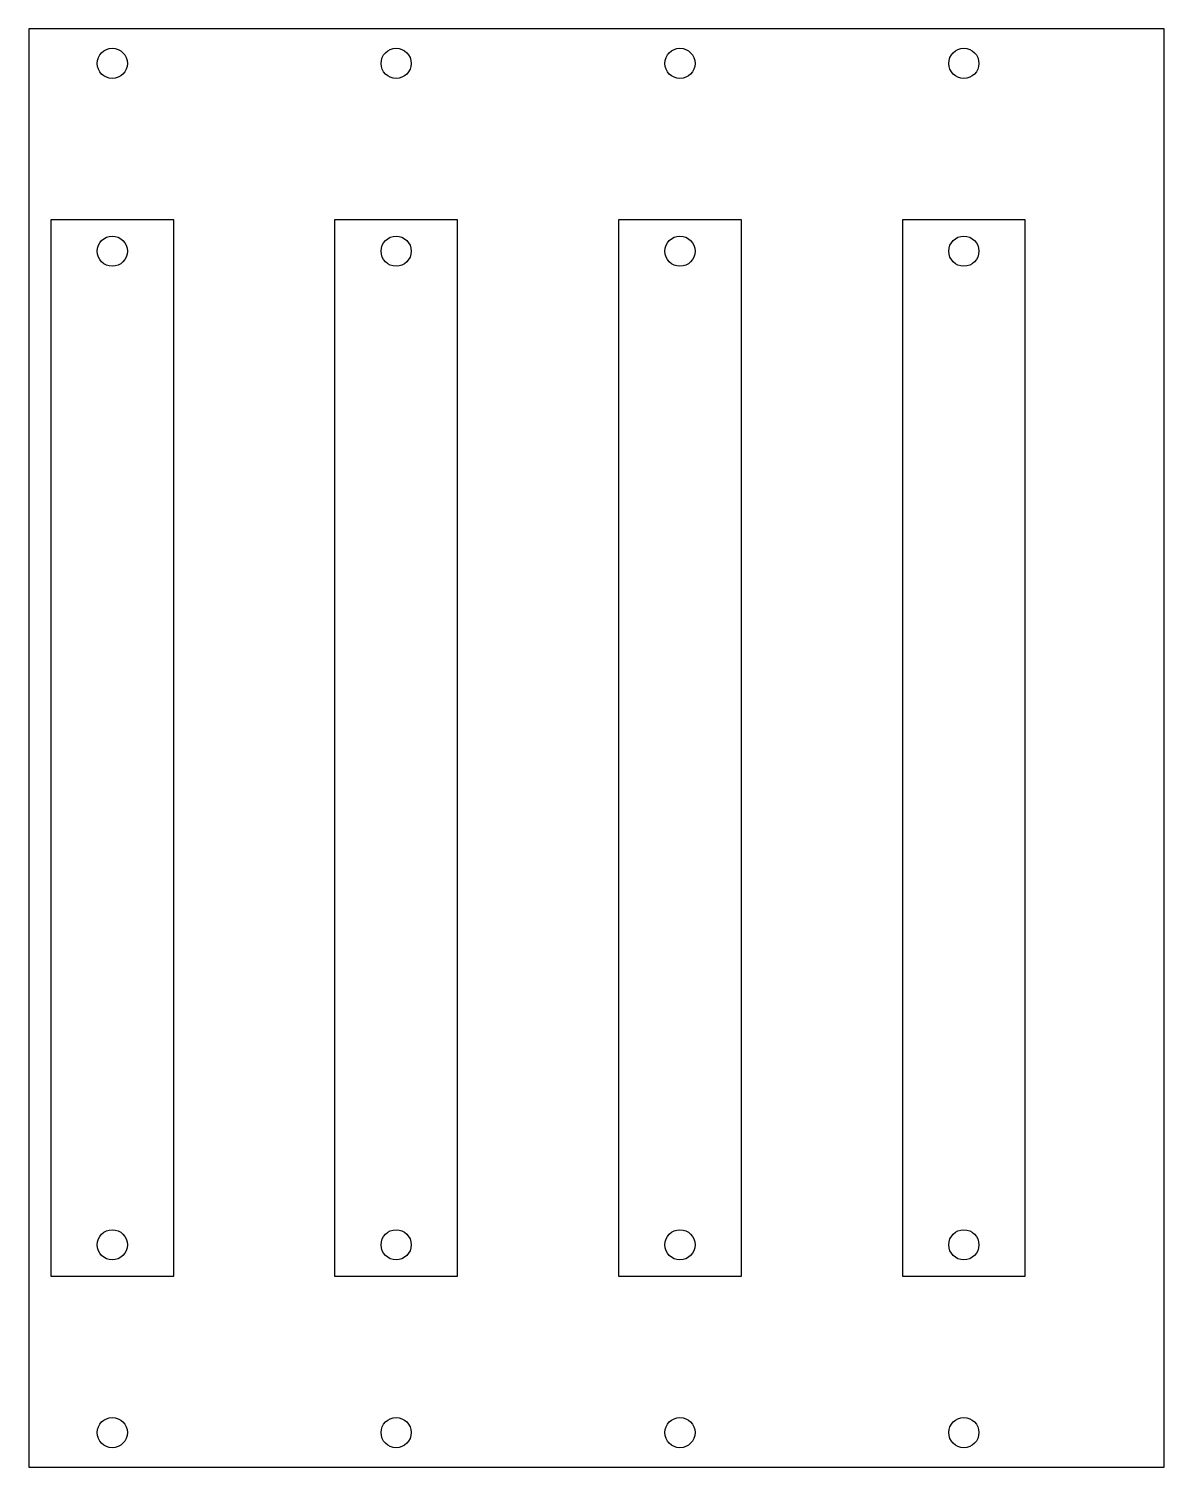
# Model space of a CAD drawing. Header units: millimetres. Extents: x 0 to 102, y 0 to 129.
import ezdxf

# ---------------------------------------------------------------- set-up
doc = ezdxf.new("R2010")
doc.units = ezdxf.units.MM

msp = doc.modelspace()

# ---------------------------------------------------------------- linework, layer by layer
for points in [[(0, 0), (101.6, 0), (101.6, 128.7), (0, 128.7)], [(1.97, 17.1), (12.97, 17.1), (12.97, 111.6), (1.97, 111.6)], [(27.37, 17.1), (38.37, 17.1), (38.37, 111.6), (27.37, 111.6)], [(52.77, 17.1), (63.77, 17.1), (63.77, 111.6), (52.77, 111.6)], [(78.17, 17.1), (89.17, 17.1), (89.17, 111.6), (78.17, 111.6)]]:
    msp.add_lwpolyline(points, close=True)
for centre in [(7.47, 125.6), (32.87, 125.6), (58.27, 125.6), (83.67, 125.6), (7.47, 108.8), (32.87, 108.8), (58.27, 108.8), (83.67, 108.8), (7.47, 19.9), (32.87, 19.9), (58.27, 19.9), (83.67, 19.9), (7.47, 3.1), (32.87, 3.1), (58.27, 3.1), (83.67, 3.1)]:
    msp.add_circle(centre, 1.35)

doc.saveas('drawing.dxf')
